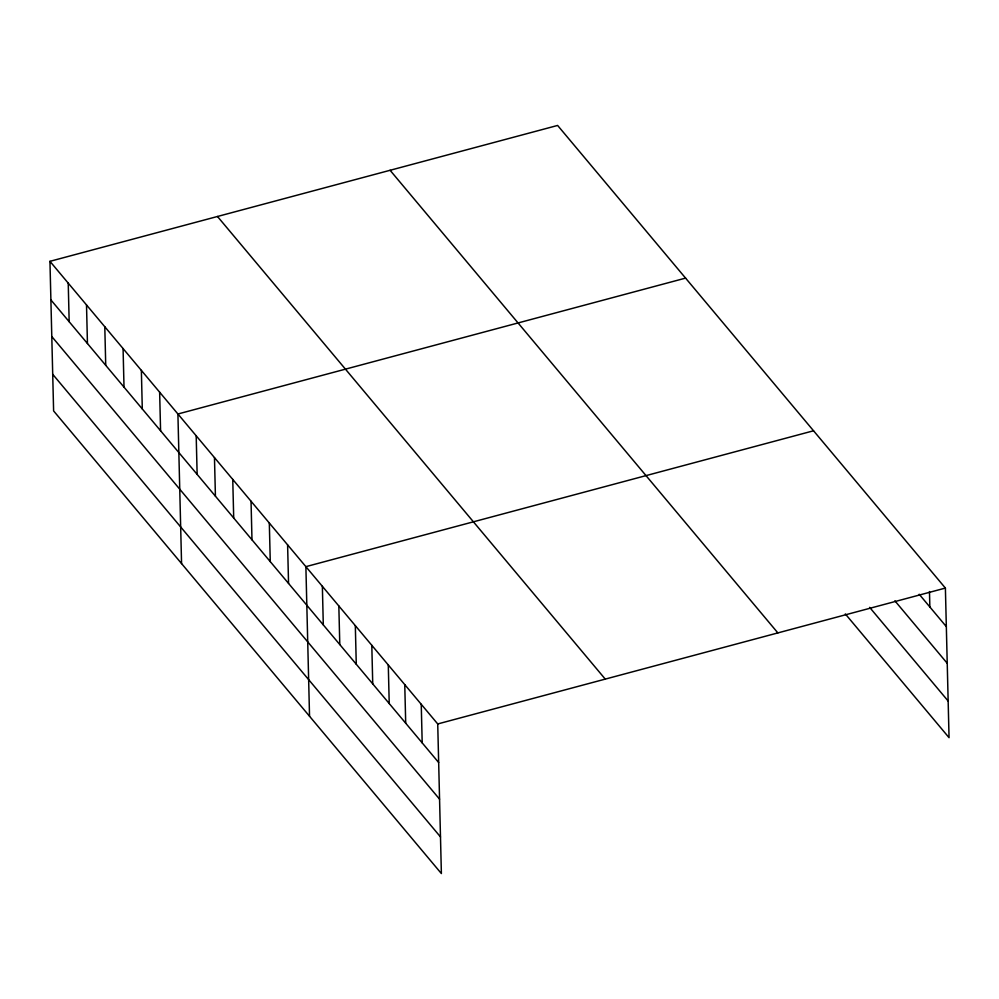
<?xml version="1.0" encoding="UTF-8"?>
<svg xmlns="http://www.w3.org/2000/svg" width="999" height="999" viewBox="0 0 999 999"><rect width="100%" height="100%" fill="white"/><g stroke="black" fill="none" stroke-linecap="round" stroke-linejoin="round"><path stroke-width="1.5" d="M49.95 261.326L437.724 723.95L441.383 873.551L53.609 410.926L49.95 261.326L557.617 125.449L945.391 588.074L949.05 737.674L845.316 613.923M685.589 278.109L177.909 413.998L181.568 563.598M813.548 430.781L305.881 566.658L309.54 716.271M437.724 723.95L945.391 588.074M919.192 594.255L946.34 626.635M894.879 600.824L947.227 663.286M869.63 607.355L948.151 701.036M390.085 170.28L777.859 632.904M217.482 216.483L605.257 679.108M50.887 299.9L438.661 762.524M51.786 336.538L439.56 799.163M52.71 374.288L440.484 836.912M929.482 591.545L929.857 606.98M421.241 704.295L422.19 742.869M404.757 684.627L405.706 723.201M388.286 664.972L389.223 703.546M371.803 645.304L372.739 683.878M355.319 625.649L356.268 664.223M338.836 605.981L339.785 644.555M322.365 586.326L323.301 624.899M287.6 544.855L288.549 583.428M269.318 523.039L270.267 561.613M251.036 501.236L251.985 539.81M232.755 479.42L233.704 517.994M214.473 457.617L215.422 496.191M196.191 435.801L197.14 474.375M159.64 392.182L160.577 430.756M141.359 370.379L142.295 408.953M123.077 348.564L124.013 387.137M104.795 326.76L105.732 365.334M86.513 304.945L87.45 343.519M68.232 283.142L69.168 321.715"/></g></svg>
